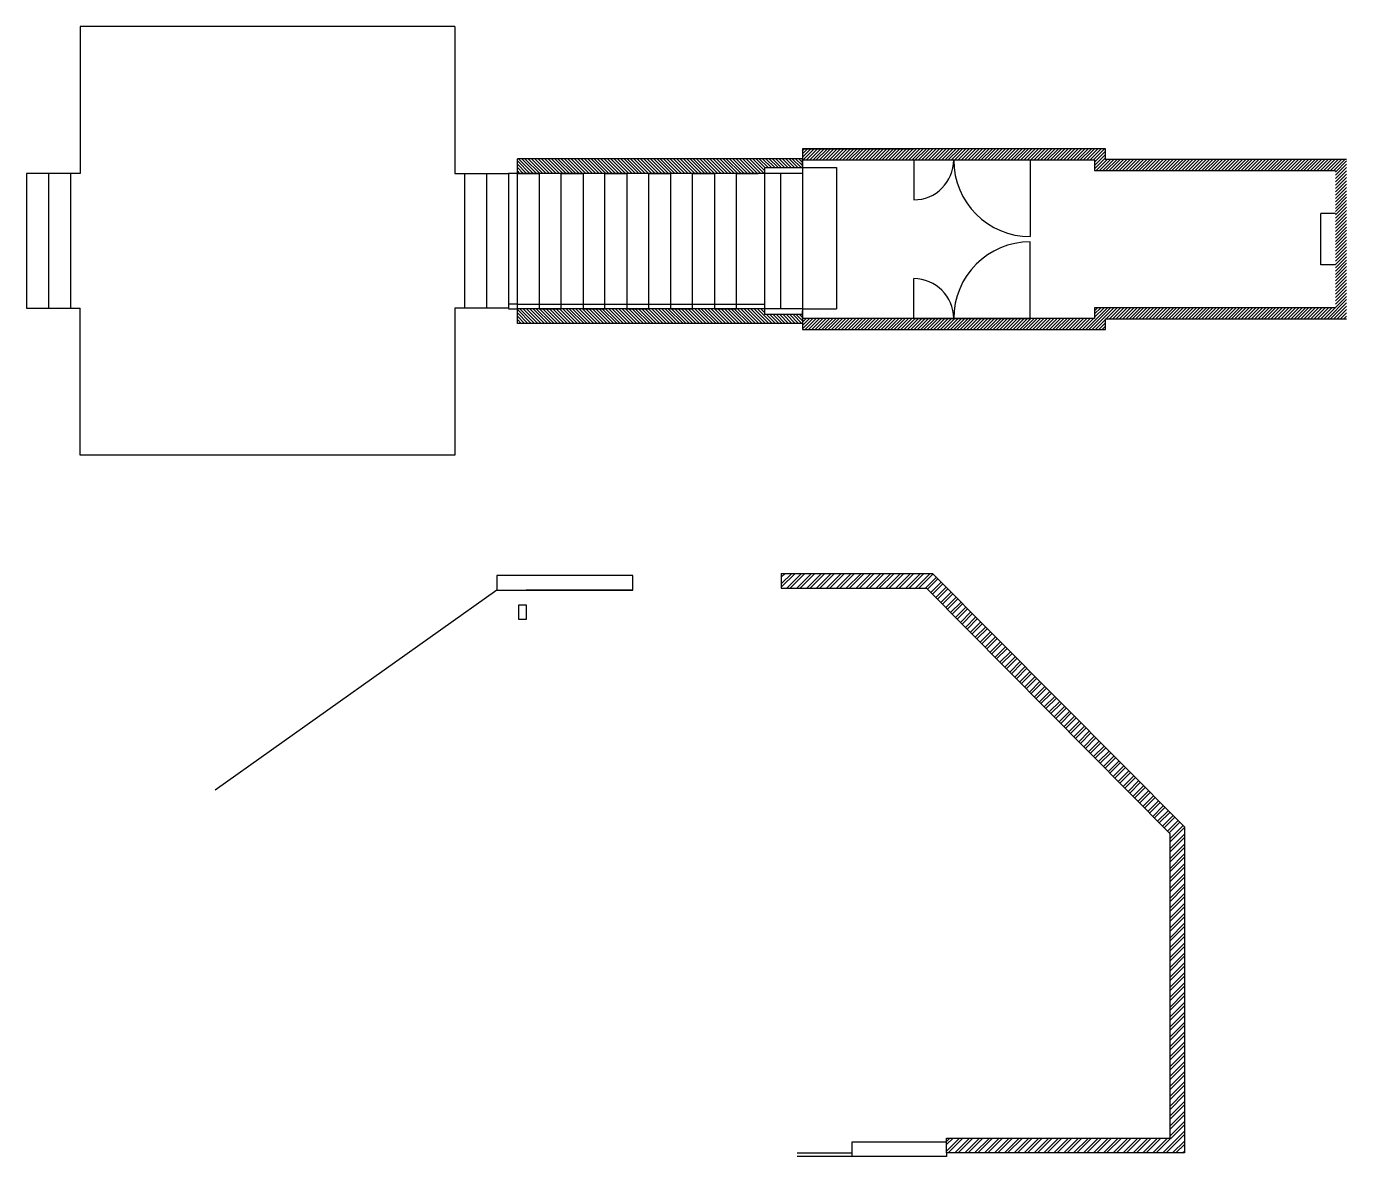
# Model space of a CAD drawing. Extents: x -213 to 3720, y -383 to 2497.
# Drawn here: x 1924 to 3720, y 959 to 2497 of the extents above; entities that cross this region are included whole.
import ezdxf

# ---------------------------------------------------------------- set-up
doc = ezdxf.new("R2010")
doc.units = 0
doc.layers.get('0').update_dxf_attribs({"linetype": 'CONTINUOUS'})
doc.layers.add('Linea Costruzione', color=4, linetype='CONTINUOUS')

msp = doc.modelspace()

# ---------------------------------------------------------------- hatches: boundary and pattern name
h = msp.add_hatch()
h.set_pattern_fill('ANSI31', color=4)
h.set_pattern_definition([(45, (3917.2093, 2582.6145), (-2.245064, 2.245064), [])])
h.paths.add_polyline_path([(3377.3, 2315.1), (3377.3, 2300.6), (3690.1, 2300.6), (3705.1, 2300.6), (3705.1, 2113.9), (3377.3, 2113.9), (3377.3, 2099.4), (2979.8, 2099.4), (2979.8, 2084.4), (3392.3, 2084.4), (3392.3, 2098.9), (3720.1, 2098.9), (3720.1, 2113.9), (3720.1, 2300.6), (3720.1, 2315.6), (3392.3, 2315.6), (3392.3, 2330.1), (2979.8, 2330.1), (2979.8, 2315.1)])
at = {"layer": 'Linea Costruzione', "true_color": 0x93278f}
h = msp.add_hatch(dxfattribs=at)
h.set_pattern_fill('ANSI31', color=217, angle=-90)
h.set_pattern_definition([(315, (477.4068, 5245.2523), (2.245064, 2.245064), [])])
h.paths.add_polyline_path([(2928.6, 2296.7), (2928.6, 2304.7), (2979.8, 2304.7), (2979.8, 2316.7), (2591.8, 2316.7), (2591.8, 2296.7), (2621.6, 2296.7)])
h.paths.add_polyline_path([(2979.8, 2092.7), (2979.8, 2104.7), (2928.6, 2104.7), (2928.6, 2112.7), (2591.8, 2112.7), (2591.8, 2092.7)])
at = {"layer": 'Linea Costruzione'}
h = msp.add_hatch(dxfattribs=at)
h.set_pattern_fill('ANSI32', color=4)
h.paths.add_polyline_path([(3156.7, 1752.8), (2951, 1752.8), (2951, 1732.8), (3148.5, 1732.8), (3479.4, 1399), (3479.4, 1009), (3479.4, 984.5), (3175.9, 984.5), (3175.9, 964.5), (3479.4, 964.5), (3499.4, 964.5), (3499.4, 984.5), (3499.4, 1009), (3499.4, 1407.9)])

# ---------------------------------------------------------------- linework, layer by layer
for p, q in [((3392.3, 2330.1), (2979.8, 2330.1)), ((2979.8, 2330.1), (2979.8, 2315.1)), ((2979.8, 2330.1), (3131.2, 2330.1)), ((3392.3, 2315.6), (3392.3, 2330.1)), ((2979.8, 2315.1), (3377.3, 2315.1)), ((2979.8, 2315.1), (2979.8, 2304.7)), ((3131.2, 2315.1), (3185.5, 2315.1)), ((3185.5, 2315.1), (3289.8, 2315.1)), ((3377.3, 2315.1), (3377.3, 2300.6)), ((3377.3, 2300.6), (3690.1, 2300.6)), ((3720.1, 2315.6), (3392.3, 2315.6)), ((3690.1, 2300.6), (3705.1, 2300.6)), ((2979.8, 2099.4), (2979.8, 2109.8)), ((3705.1, 2113.9), (3377.3, 2113.9)), ((3377.3, 2113.9), (3377.3, 2099.4)), ((3377.3, 2099.4), (2979.8, 2099.4)), ((2979.8, 2099.4), (2979.8, 2084.4)), ((2979.8, 2084.4), (3392.3, 2084.4)), ((3131.2, 2099.4), (3185.5, 2099.4)), ((3185.5, 2099.4), (3289.8, 2099.4)), ((3392.3, 2084.4), (3392.3, 2098.9)), ((3392.3, 2098.9), (3720.1, 2098.9))]:
    msp.add_line(p, q)
for p, q in [((2506.8, 2496.7), (1996.8, 2496.7)), ((1996.8, 2496.7), (1996.8, 2296.7)), ((2506.8, 2496.7), (2506.8, 2296.7)), ((2979.8, 2316.7), (2591.8, 2316.7)), ((2591.8, 2296.7), (2591.8, 2316.7)), ((2928.6, 2104.7), (2928.6, 2304.7)), ((2928.6, 2304.7), (2979.8, 2304.7)), ((2979.8, 2304.7), (2979.8, 2316.7)), ((2979.8, 2304.7), (2979.8, 2296.7)), ((2979.8, 2304.7), (2979.8, 2296.7)), ((2979.8, 2304.7), (3026, 2304.7)), ((3026, 2304.7), (3026, 2112.7)), ((3131.2, 2315.1), (3131.2, 2260.8)), ((3289.8, 2315.1), (3289.8, 2210.8)), ((1953.8, 2296.7), (1923.8, 2296.7)), ((1923.8, 2296.7), (1923.8, 2113.7)), ((1983.8, 2296.7), (1953.8, 2296.7)), ((1953.8, 2296.7), (1953.8, 2113.7)), ((1996.8, 2296.7), (1983.8, 2296.7)), ((1983.8, 2296.7), (1983.8, 2113.7)), ((2506.8, 2296.7), (2519.8, 2296.7)), ((2519.8, 2296.7), (2549.8, 2296.7)), ((2519.8, 2296.7), (2519.8, 2113.7)), ((2549.8, 2296.7), (2579.8, 2296.7)), ((2549.8, 2296.7), (2549.8, 2113.7)), ((2579.8, 2296.7), (2579.8, 2113.7)), ((2591.8, 2296.7), (2579.8, 2296.7)), ((2979.8, 2296.7), (2591.8, 2296.7)), ((2591.8, 2112.7), (2591.8, 2296.7)), ((2591.8, 2296.7), (2621.6, 2296.7)), ((2621.6, 2296.7), (2621.6, 2112.7)), ((2651.4, 2112.7), (2651.4, 2296.7)), ((2651.4, 2296.7), (2681.2, 2296.7)), ((2681.2, 2296.7), (2681.2, 2112.7)), ((2711, 2112.7), (2711, 2296.7)), ((2711, 2296.7), (2740.8, 2296.7)), ((2740.8, 2296.7), (2740.8, 2112.7)), ((2770.6, 2112.7), (2770.6, 2296.7)), ((2770.6, 2296.7), (2800.4, 2296.7)), ((2800.4, 2296.7), (2800.4, 2112.7)), ((2830.2, 2112.7), (2830.2, 2296.7)), ((2830.2, 2296.7), (2860, 2296.7)), ((2860, 2296.7), (2860, 2112.7)), ((2889.8, 2112.7), (2889.8, 2296.7)), ((2889.8, 2296.7), (2919.6, 2296.7)), ((2979.8, 2296.7), (2950, 2296.7)), ((2950, 2296.7), (2950, 2112.7)), ((2979.8, 2296.7), (2979.8, 2112.7)), ((3705.1, 2242.3), (3685.1, 2242.3)), ((3685.1, 2172.3), (3685.1, 2242.3)), ((3289.8, 2099.4), (3289.8, 2203.7)), ((3705.1, 2172.3), (3685.1, 2172.3)), ((3131.2, 2099.4), (3131.2, 2153.7)), ((1923.8, 2113.7), (1996.8, 2113.7)), ((1996.8, 1913.7), (1996.8, 2113.7)), ((2579.8, 2113.7), (2506.8, 2113.7)), ((2506.8, 2113.7), (2506.8, 1913.7)), ((2591.8, 2118.7), (2579.8, 2118.7)), ((2579.8, 2112.7), (2591.8, 2112.7)), ((2591.8, 2112.7), (2591.8, 2118.7)), ((2591.8, 2118.7), (2928.6, 2118.7)), ((2979.8, 2112.7), (2591.8, 2112.7)), ((2591.8, 2092.7), (2591.8, 2112.7)), ((2621.6, 2112.7), (2651.4, 2112.7)), ((2681.2, 2112.7), (2711, 2112.7)), ((2740.8, 2112.7), (2770.6, 2112.7)), ((2800.4, 2112.7), (2830.2, 2112.7)), ((2860, 2112.7), (2889.8, 2112.7)), ((2979.8, 2104.7), (2928.6, 2104.7)), ((2979.8, 2112.7), (2979.8, 2104.7)), ((2979.8, 2112.7), (3026, 2112.7)), ((2979.8, 2104.7), (2979.8, 2092.7)), ((2979.8, 2092.7), (2591.8, 2092.7)), ((2506.8, 1913.7), (1996.8, 1913.7)), ((2748.9, 1749.8), (2563.9, 1749.8)), ((2563.9, 1749.8), (2563.9, 1729.8)), ((2748.9, 1729.8), (2748.9, 1749.8)), ((2951, 1752.8), (3156.7, 1752.8)), ((2951, 1752.8), (2951, 1732.8)), ((3156.7, 1752.8), (3499.4, 1407.9)), ((2563.9, 1729.8), (2180.7, 1457.7)), ((2563.9, 1729.8), (2748.9, 1729.8)), ((2748.9, 1729.8), (2603.9, 1729.8)), ((2951, 1732.8), (3148.5, 1732.8)), ((3148.5, 1732.8), (3479.4, 1399)), ((2593.9, 1689.8), (2593.9, 1709.8)), ((2593.9, 1709.8), (2603.9, 1709.8)), ((2603.9, 1709.8), (2603.9, 1689.8)), ((2603.9, 1689.8), (2593.9, 1689.8)), ((3499.4, 1407.9), (3499.4, 1009)), ((3479.4, 1399), (3479.4, 1009)), ((3479.4, 1009), (3479.4, 984.5)), ((3499.4, 1009), (3499.4, 984.5)), ((3047.4, 959.5), (3047.4, 979.5)), ((3047.4, 979.5), (3175.9, 979.5)), ((3175.9, 964.5), (3175.9, 984.5)), ((3175.9, 984.5), (3479.4, 984.5)), ((3499.4, 984.5), (3499.4, 964.5)), ((2972.4, 964.5), (3047.4, 964.5)), ((3047.4, 959.5), (2972.4, 959.5)), ((3175.9, 959.5), (3047.4, 959.5)), ((3479.4, 964.5), (3175.9, 964.5)), ((3175.9, 964.5), (3175.9, 959.5)), ((3499.4, 964.5), (3479.4, 964.5))]:
    msp.add_line(p, q, dxfattribs=at)
for centre, radius, start, end in [((3131.2, 2315.1), 54.3, 270, 0), ((3289.8, 2315.1), 104.3, 180, 270), ((3289.8, 2099.4), 104.3, 90, 180), ((3131.2, 2099.4), 54.3, 0, 90)]:
    msp.add_arc(centre, radius, start, end, dxfattribs=at)

doc.saveas('drawing.dxf')
